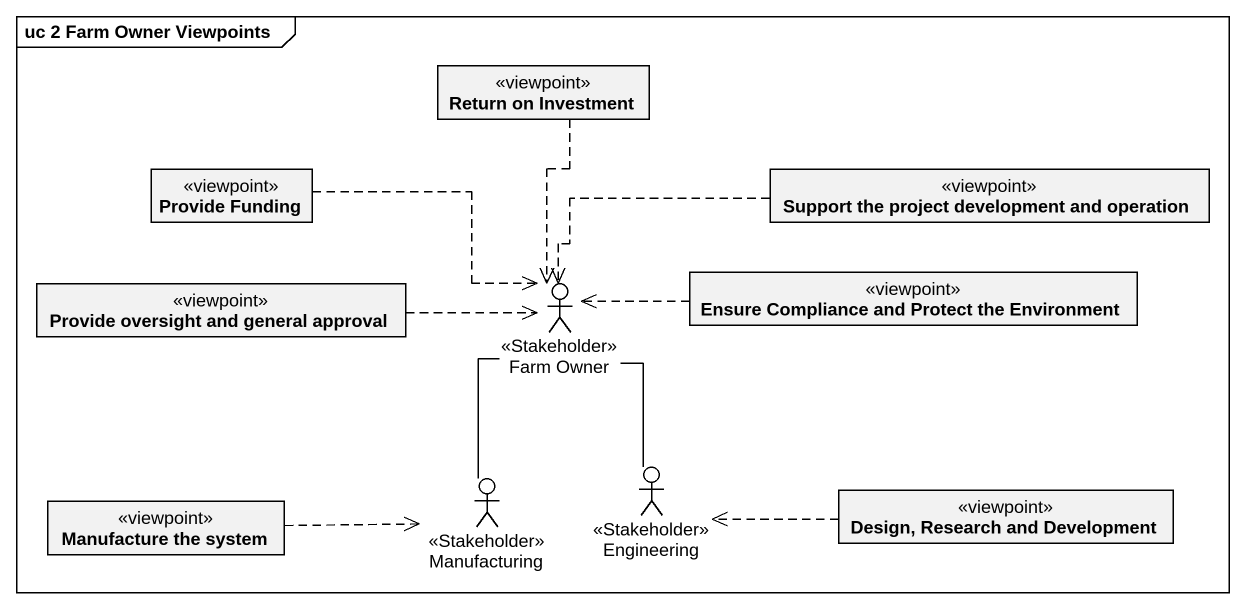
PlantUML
@startuml
mainframe uc 2 Farm Owner Viewpoints
allowmixing
hide circle
hide empty members
class "Return on Investment" as Return_on_Investment <<viewpoint>>
class "Provide Funding" as Provide_Funding <<viewpoint>>
class "Support the project development and operation" as Support_the_project <<viewpoint>>
class "Provide oversight and general approval" as Provide_oversight_and <<viewpoint>>
actor "Farm Owner" as Farm_Owner <<Stakeholder>>
class "Ensure Compliance and Protect the Environment" as Ensure_Compliance_and <<viewpoint>>
actor Engineering <<Stakeholder>>
class "Manufacture the system" as Manufacture_the_system <<viewpoint>>
actor Manufacturing <<Stakeholder>>
class "Design, Research and Development" as Design_Research_and <<viewpoint>>
Return_on_Investment ..> Farm_Owner
Provide_Funding .right.> Farm_Owner
Support_the_project .left.> Farm_Owner
Provide_oversight_and .right.> Farm_Owner
Ensure_Compliance_and .left.> Farm_Owner
Engineering -up- Farm_Owner
Manufacture_the_system .right.> Manufacturing
Manufacturing -up- Farm_Owner
Design_Research_and .left.> Engineering
@enduml
